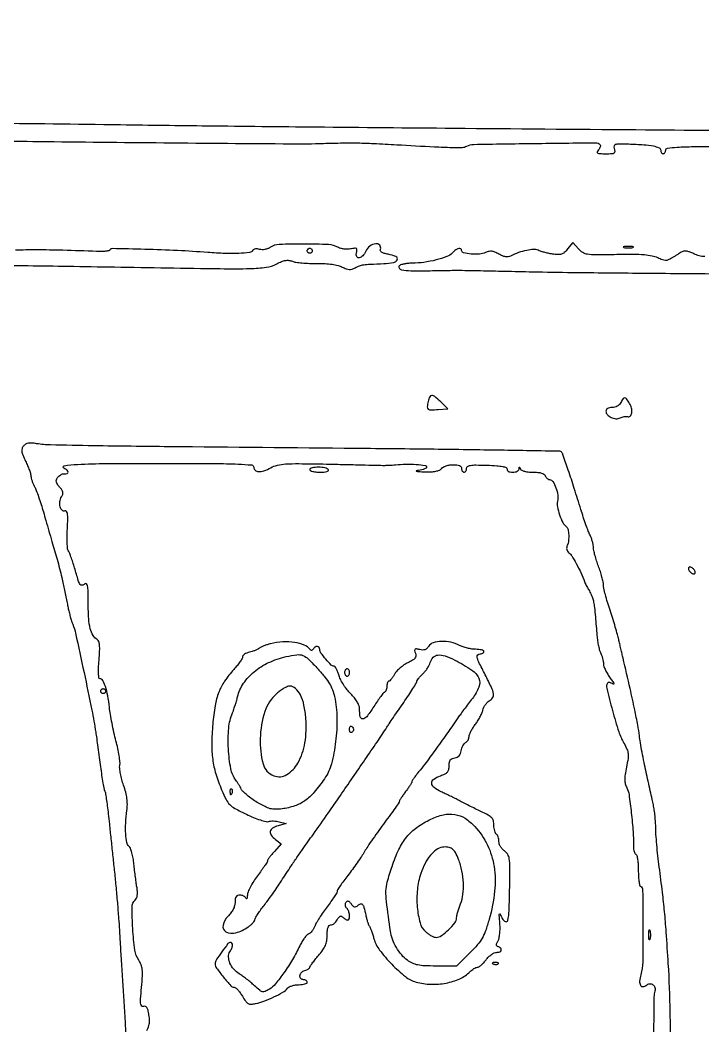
# Model space of a CAD drawing. Extents: x 0 to 5034, y 0 to 2560.
# Drawn here: x 2315.6 to 2589.9, y 1511.4 to 1915.7 of the extents above; entities that cross this region are included whole.
import ezdxf

# ---------------------------------------------------------------- set-up
doc = ezdxf.new("R2010")
doc.units = 0

msp = doc.modelspace()

# ---------------------------------------------------------------- linework, layer by layer
for points in [[(2974.382049, 1867.596221, 0.000287), (2874.5, 1868.507469, -0.00021), (2849.858972, 1868.728487, -0.000161), (2822.934375, 1868.989992, -0.000163), (2797.742289, 1869.251006, -0.000387), (2779, 1869.465809, 0.000452), (2737.839907, 1869.932163, 0.000216), (2684.899272, 1870.461265, 0.0002), (2625.260958, 1871.007723, 0.000176), (2563, 1871.531406, -0.000126), (2489.834156, 1872.139587, -0.000286), (2434.427692, 1872.64582, -0.000372), (2390.969473, 1873.100042, -0.000707), (2356, 1873.540995, 0.000718), (2301.888389, 1874.22211, 0.001577)], [(2590.691752, 1820.619762, -0.049344), (2588.484672, 1820.986231, -0.045487), (2586.327976, 1821.783423, 0.023667), (2584.607816, 1822.505927, 0.059405), (2583.285752, 1822.817784, 0.080946), (2582.192809, 1822.764672, 0.086353), (2581.199759, 1822.365298, 0.000078), (2580.392495, 1821.865003, 0.000037), (2579.353125, 1821.22053, 0.000037), (2578.266559, 1820.54657, 0.000052), (2577.300241, 1819.946957, -0.045539), (2575.992978, 1819.292005, -0.101826), (2574.902774, 1819.104317, -0.080425), (2573.668633, 1819.345469, -0.021028), (2571.800241, 1820.125573, 0.061168), (2569.516484, 1820.870715, 0.02845), (2566.423487, 1821.29498, 0.0187), (2562.035089, 1821.479568, 0.005603), (2555.342616, 1821.43563, -0.002969), (2546.75114, 1821.333953, -0.039282), (2543.590214, 1821.563931, -0.104285), (2541.68865, 1822.277453, -0.072202), (2539.94235, 1823.781314), (2537.699467, 1826.360855), (2535.582218, 1823.705571, -0.035863), (2534.270762, 1822.283149, -0.108252), (2533.145272, 1821.610627, -0.09521), (2531.757479, 1821.424821, -0.024057), (2529.482484, 1821.664249, -0.013782), (2527.827002, 1821.966391, -0.012734), (2526.146115, 1822.366262, -0.012843), (2524.667908, 1822.798864, -0.04082), (2523.717056, 1823.191921, 0.135846), (2521.982964, 1823.549827, 0.03593), (2519.154455, 1823.156036, 0.034099), (2515.908007, 1822.22836, 0.031038), (2512.71045, 1820.844071, -0.086202), (2511.730273, 1820.54233, -0.074349), (2510.651921, 1820.565806, -0.059686), (2509.429733, 1820.929755, -0.031238), (2508.013102, 1821.651332, 0.028745), (2506.416173, 1822.474788, 0.077792), (2505.188746, 1822.805709, 0.088659), (2504.015516, 1822.724884, 0.045503), (2502.619704, 1822.236495, -0.091898), (2500.195479, 1821.632327, -0.038436), (2496.816344, 1821.685957, -0.034355), (2493.749738, 1822.185211, -0.348324), (2493, 1823.130842, 0.252782), (2492.642987, 1823.791886, 0.214938), (2491.850551, 1823.917315, 0.095299), (2490.637947, 1823.321844, 0.041087), (2489.288955, 1822.117936, -0.113686), (2487.069456, 1820.649933, -0.026627), (2482.788835, 1819.303637, -0.027596), (2477.861341, 1818.323772, -0.034259), (2473.200779, 1817.984687, 0.020705), (2471.684455, 1817.915584, 0.021095), (2470.188555, 1817.721339, 0.02143), (2468.907622, 1817.442733, 0.077092), (2468.143237, 1817.109687, 0.38113), (2467.864746, 1816.13292, 0.237082), (2468.875165, 1815.357266, 0.043039), (2472.587157, 1814.973155, 0.008407), (2479.314024, 1814.971317, -0.000004), (2483.324969, 1815.037631, -0.000005), (2486.948494, 1815.097471, -0.000004), (2489.991021, 1815.147661, -0.000061), (2491, 1815.164175, -0.008975), (2492.148209, 1815.162218, -0.000084), (2500.578125, 1814.995083, -0.000284), (2510.276557, 1814.795642, -0.000184), (2521.5, 1814.55432, 0.002613), (2537.54376, 1814.28731, 0.000578), (2565.040625, 1814.005169, 0.0006), (2596.819508, 1813.753976, 0.000578)], [(2287, 1867.502059, 0.001883), (2322.980413, 1866.94036, 0.000707), (2373.388696, 1866.414673, 0.000333), (2424.565398, 1865.987526, 0.009947), (2437.5, 1866.145523, -0.003913), (2445.289374, 1866.334705, -0.008499), (2451.272719, 1866.331468, -0.007576), (2457.659459, 1866.122606, -0.002526), (2467, 1865.628077, 0.001041), (2482.098747, 1864.783693, 0.008133), (2489.134709, 1864.519581, 0.013941), (2493.257731, 1864.546894, 0.114699), (2495.058696, 1865.031596, -0.119248), (2497.875048, 1865.762533, -0.000877), (2522.172912, 1866.122231, -0.00057), (2546.919737, 1866.416973, -0.201713), (2548.60299, 1865.730343, -0.184843), (2548.769942, 1865.356328, -0.07831), (2548.713083, 1864.800949, -0.062491), (2548.453829, 1864.157742, -0.046223), (2548.020056, 1863.524166, 0.077276), (2547.538436, 1862.717925, 0.386324), (2547.705181, 1862.265467, 0.111968), (2548.557856, 1862.041028, 0.008593), (2550.944943, 1862, 0.011255), (2553.400704, 1862.055287, 0.120925), (2554.348612, 1862.333721, 0.275687), (2554.675999, 1862.923979, 0.069042), (2554.48239, 1864.055486, -0.104948), (2554.370633, 1865.189864, -0.293882), (2554.851968, 1865.781936, -0.081443), (2556.218615, 1865.99408, -0.005529), (2560.165002, 1865.916775, -0.008869), (2566.238298, 1865.622701, -0.032467), (2570.056423, 1865.119522, -0.055076), (2572.327016, 1864.40223, -0.29699), (2573, 1863.369158, 0.071364), (2573.075062, 1862.845926, 0.086679), (2573.29375, 1862.40219, 0.100334), (2573.61866, 1862.105534, 0.13582), (2574, 1862, 0.141416), (2574.381339, 1862.110056, 0.099797), (2574.70625, 1862.419407, 0.08476), (2574.925109, 1862.882039, 0.068296), (2575, 1863.427768, -0.375755), (2575.701874, 1864.229854, -0.017815), (2579.555436, 1864.606545, -0.012696), (2586.133505, 1864.846258, -0.001854), (2599.5, 1864.944186, -0.002804)], [(2304.912799, 1817.227893, -0.000081), (2318.865625, 1817.023975, -0.000271), (2334.922067, 1816.778025, -0.000175), (2353.5, 1816.476884, 0.000369), (2396.055037, 1815.803614, 0.008601), (2408.152116, 1815.82927, 0.0317), (2414.439388, 1816.350422, 0.083797), (2418.720464, 1817.73728, -0.022794), (2420.70952, 1818.661342, -0.057361), (2422.245162, 1819.094174, -0.072901), (2423.604877, 1819.114012, -0.059975), (2425.012244, 1818.753509, 0.057834), (2426.42624, 1818.38487, 0.012791), (2428.918138, 1818.099779, 0.013133), (2431.832327, 1817.918669, 0.012312), (2434.815461, 1817.885314, -0.014708), (2438.156175, 1817.831957, -0.023135), (2441.013273, 1817.569381, -0.027223), (2443.351286, 1817.114058, -0.057683), (2445.074492, 1816.461479, 0.027134), (2446.683951, 1815.736947, 0.077555), (2447.880031, 1815.477078, 0.091321), (2448.982822, 1815.613404, 0.047975), (2450.259031, 1816.154493, -0.038521), (2451.995103, 1816.929524, -0.049874), (2453.686838, 1817.349281, -0.024226), (2456.186114, 1817.587689, -0.002878), (2461.75, 1817.8154, 0.035708), (2465.648206, 1818.232265, 0.247538), (2467.11251, 1819.376337, 0.423253), (2466.611449, 1820.636157, 0.051552), (2463.440034, 1821.577227, -0.02479), (2461.874777, 1821.952012, -0.075093), (2460.883742, 1822.411918, -0.140589), (2460.415701, 1822.959704, -0.201179), (2460.39636, 1823.590516, 0.274326), (2460.118771, 1825.216685, 0.256712), (2458.532264, 1825.820514, 0.12778), (2456.113808, 1824.817672, 0.127984), (2454.491055, 1822.764962, -0.083351), (2453.302411, 1820.953398, -0.162803), (2451.804426, 1820.133055, -0.345366), (2450.851819, 1820.637295, -0.170283), (2450.733251, 1822.087953, 0.034383), (2450.968136, 1823.329077, 0.274096), (2450.741553, 1823.840919, 0.187574), (2450.09956, 1824.003586, 0.016552), (2448.415502, 1823.739096, -0.04299), (2447.159913, 1823.609366, -0.032913), (2445.780836, 1823.67668, -0.033755), (2444.489123, 1823.914481, -0.064544), (2443.510643, 1824.303541, 0.114831), (2439.533786, 1825.441504, 0.011706), (2429.665166, 1825.704347, 0.010802), (2419.746549, 1825.52197, 0.135303), (2416.204417, 1824.391385, -0.050349), (2415.14376, 1823.842801, -0.046936), (2413.969739, 1823.50151, -0.049267), (2412.818898, 1823.396902, -0.075022), (2411.829571, 1823.554092, 0.049278), (2410.987838, 1823.732494, 0.058863), (2410.177453, 1823.72665, 0.069084), (2409.516938, 1823.548991, 0.153957), (2409.125154, 1823.214809, -0.223393), (2407.741856, 1822.32393, -0.020439), (2403.558466, 1821.939136, -0.021438), (2397.979851, 1821.894609, -0.011015), (2391, 1822.292317, 0.007505), (2378.912734, 1823.066206, 0.005841), (2365.752165, 1823.55661, 0.001169), (2352.71683, 1823.859399, 0.26547), (2351.683728, 1823.297581, -0.21014), (2351.24462, 1822.995362, -0.019526), (2349.912155, 1822.794658, -0.022488), (2348.237343, 1822.68482, -0.015729), (2346.345305, 1822.705508, 0.003626), (2332.830302, 1823.180573, 0.007206), (2322.116448, 1823.324928, 0.005106), (2313.758454, 1823.231725, 0.099127)], [(2577.035928, 1488.573627, 0.004063), (2576.827669, 1516.944251, 0.01187), (2576.060583, 1536.5, 0.001726), (2575.217799, 1549.174424, 0.00588), (2574.543393, 1557.419845, 0.006735), (2573.724192, 1565.058177, 0.002851), (2572.428709, 1575.284382, -0.005276), (2571.881777, 1579.776383, -0.005016), (2571.419683, 1584.355287, -0.004983), (2571.092151, 1588.411146, -0.017656), (2571, 1591.020031, 0.015435), (2570.931881, 1593.226148, 0.010019), (2570.72344, 1595.769516, 0.010075), (2570.419794, 1598.246917, 0.018798), (2570.05852, 1600.235649, 0.000224), (2569.564697, 1602.467624, 0.000066), (2568.805171, 1605.891097, 0.000066), (2567.949849, 1609.741544, 0.000071), (2567.113878, 1613.5, -0.005095), (2566.298307, 1617.348798, -0.004193), (2565.504337, 1621.471875, -0.004235), (2564.838968, 1625.2709, -0.011229), (2564.447541, 1628, 0.016227), (2563.785967, 1632.305963, 0.005603), (2562.559295, 1638.480704, 0.004047), (2560.694764, 1647.002316, 0.001408), (2557.874605, 1659.25, -0.000355), (2557.477734, 1660.957123, -0.000208), (2557.005233, 1663, -0.000208), (2556.53452, 1665.0429, -0.000356), (2556.143208, 1666.75, 0.01276), (2555.641501, 1668.713682, 0.003622), (2554.761656, 1671.740288, 0.003646), (2553.717984, 1675.144995, 0.003852), (2552.643208, 1678.472258, -0.00775), (2551.631202, 1681.690758, -0.00913), (2550.776442, 1684.768601, -0.008185), (2550.146361, 1687.38569, -0.055028), (2550, 1688.711531, 0.052009), (2549.873886, 1689.920681, 0.012944), (2549.412648, 1691.857949, 0.013092), (2548.765899, 1694.058911, 0.012809), (2548.000504, 1696.239273, -0.012281), (2547.235065, 1698.41243, -0.012785), (2546.588212, 1700.591794, -0.012554), (2546.125356, 1702.500955, -0.053178), (2546.000504, 1703.66896, 0.047097), (2545.90291, 1704.700195, 0.020883), (2545.590642, 1706.032407, 0.020451), (2545.139744, 1707.426113, 0.025949), (2544.605936, 1708.66896, -0.023188), (2543.923071, 1710.234957, -0.005693), (2542.950345, 1712.871507, -0.005818), (2541.90437, 1715.921004, -0.005784), (2540.927504, 1719, 0.0031), (2538.296714, 1727.449093, 0.004624), (2535.88226, 1734.801332, 0.00189), (2533.731133, 1741.074817, 0.10447), (2533.092245, 1742.135124, 0.203559), (2532.498794, 1742.39921, 0.000078), (2508.586472, 1742.803384, 0.001187), (2481.983349, 1743.185721, 0.000719), (2450.5, 1743.518175, -0.000126), (2375.456762, 1744.221573, -0.001368), (2345.181384, 1744.595847, -0.001982), (2327.788322, 1744.927451, -0.036101), (2322.270083, 1745.45437, 0.0225), (2320.285224, 1745.69849, 0.0642), (2318.898071, 1745.627908, 0.090402), (2317.860472, 1745.238091, 0.084798), (2317.000465, 1744.500561, 0.089153), (2316.406793, 1743.451286, 0.118647), (2316.29685, 1742.364947, 0.066413), (2316.697482, 1740.905783, 0.012917), (2317.8291, 1738.414864, -0.012544), (2318.660186, 1736.589086, -0.014225), (2319.362298, 1734.798199, -0.0135), (2319.871937, 1733.250912, -0.072925), (2320, 1732.377541, 0.061586), (2320.096785, 1731.594748, 0.020743), (2320.423537, 1730.489767, 0.020276), (2320.889933, 1729.285656, 0.021884), (2321.441828, 1728.154292, -0.032462), (2322.131982, 1726.660147, -0.007643), (2323.082453, 1724.076573, -0.00784), (2324.085328, 1721.066013, -0.007643), (2325.002241, 1718, 0.001062), (2325.984239, 1714.551653, 0.000591), (2327.194892, 1710.353125, 0.00059), (2328.430052, 1706.10729, 0.000955), (2329.491548, 1702.5, -0.004931), (2330.481439, 1699.034525, -0.003796), (2331.495535, 1695.234375, -0.003839), (2332.389258, 1691.667534, -0.009137), (2332.984534, 1689, -0.000095), (2333.473402, 1686.601827, -0.00007), (2334.014976, 1683.940625, -0.00007), (2334.527092, 1681.420567, -0.000156), (2334.916475, 1679.5, 0.010811), (2335.304387, 1677.776165, 0.008199), (2335.801439, 1675.902883, 0.0083), (2336.326122, 1674.159648, 0.019083), (2336.792125, 1672.871515, -0.042671), (2337.91823, 1669.230975, -0.001248), (2341.310453, 1653.485798, -0.002585), (2344.447126, 1638.364676, -0.011714), (2346.023066, 1629.5, -0.003066), (2346.395204, 1626.975913, -0.001085), (2346.897978, 1623.357802, -0.001077), (2347.433049, 1619.381194, -0.001267), (2347.922276, 1615.611667, 0.004604), (2348.396411, 1612.14014, 0.006558), (2348.886326, 1609.066485, 0.003868), (2349.351461, 1606.494494, 0.09199), (2349.616386, 1605.811684, -0.09512), (2349.873177, 1605.137457, -0.004603), (2350.269281, 1602.759076, -0.007362), (2350.674301, 1599.907716, -0.005229), (2351.047806, 1596.700016, 0.000069), (2351.486034, 1592.565499, 0.000025), (2352.114224, 1586.64938, 0.000024), (2352.804715, 1580.15259, 0.000029), (2353.459286, 1574, -0.002927), (2354.087309, 1567.752875, -0.002294), (2354.69783, 1560.96875, -0.002319), (2355.207636, 1554.651424, -0.005685), (2355.508151, 1550, 0.001969), (2355.790977, 1545.050933, 0.000593), (2356.259655, 1537.526731, 0.000594), (2356.805454, 1529.087281, 0.000645), (2357.356787, 1520.878232, -0.004747), (2357.860817, 1512.324543, -0.007364), (2358.116854, 1504.935092, -0.007936)], [(2366.601923, 1509.658897, 0.055479), (2367.375175, 1511.639921, 0.068384), (2367.609508, 1513.50872, 0.036704), (2367.411382, 1515.828819, 0.01795), (2367.024034, 1517.795561, 0.083529), (2366.578416, 1518.858344, 0.183406), (2365.997997, 1519.2944, 0.163418), (2365.241056, 1519.26226, -0.286023), (2364.506866, 1519.40404, -0.181245), (2364.103981, 1520.208562, -0.043565), (2364.066519, 1522.222786, -0.004633), (2364.430908, 1526.900382, 0.008084), (2364.758268, 1531.513541, 0.038959), (2364.69727, 1534.142096, 0.065467), (2364.252251, 1536.027198, 0.058498), (2363.324162, 1537.812342, -0.11557), (2361.740758, 1541.941419, -0.018893), (2360.894404, 1550.52525, -0.015108), (2360.631654, 1559.198077, -0.208206), (2361.858063, 1562.016148, 0.100745), (2362.41733, 1562.79919, 0.067274), (2362.728143, 1563.859878, 0.052446), (2362.790405, 1565.215176, 0.027668), (2362.598241, 1566.890373, -0.007684), (2362.318855, 1568.688234, -0.002926), (2361.982651, 1571.202172, -0.002897), (2361.649111, 1573.938334, -0.003545), (2361.370282, 1576.5, 0.018962), (2361.037062, 1578.87748, 0.023403), (2360.5401, 1581.059182, 0.022726), (2359.965134, 1582.816489, 0.133538), (2359.400831, 1583.595087, -0.178515), (2358.470246, 1585.149816, -0.031723), (2358.048443, 1588.572443, -0.029608), (2358.048452, 1592.975797, -0.019295), (2358.544925, 1598.036747, 0.032529), (2358.717469, 1600.451396, 0.03457), (2358.568579, 1602.818718, 0.03149), (2358.073656, 1605.326077, 0.020038), (2357.200216, 1608.170673, -0.018415), (2356.480557, 1610.487614, -0.019166), (2355.944093, 1612.820721, -0.019253), (2355.636702, 1614.865966, -0.075031), (2355.686575, 1616.140754, 0.072677), (2355.746265, 1617.503199, 0.013216), (2355.423282, 1620.017735, 0.013979), (2354.880643, 1622.964053, 0.012277), (2354.153276, 1626.006828, -0.009679), (2353.34457, 1629.313765, -0.006813), (2352.55809, 1633.061381, -0.006877), (2351.903576, 1636.668859, -0.014315), (2351.512983, 1639.5, 0.01793), (2350.836308, 1644.15593, 0.034381), (2349.906869, 1647.812424, 0.041342), (2348.842225, 1650.328512, 0.278877), (2347.731944, 1651, -0.36479), (2347.30721, 1651.357443, -0.029697), (2347.13163, 1652.914891, -0.024945), (2347.124681, 1655.226417, -0.009364), (2347.337076, 1658.459369, 0.008603), (2347.587936, 1662.190918, 0.033874), (2347.546944, 1664.493504, 0.05888), (2347.248442, 1665.942626, 0.181004), (2346.629796, 1666.709369, -0.125626), (2344.925247, 1668.40815, -0.072466), (2343.810684, 1671.100666, -0.046482), (2343.184359, 1675.111725, -0.015502), (2343, 1681.056703, 0.004327), (2342.955923, 1686.149656, 0.039245), (2342.743471, 1688.361482, 0.197028), (2342.277411, 1689.099466, 0.340059), (2341.589028, 1689.073886, -0.130711), (2340.506357, 1688.573709, -0.303875), (2339.726645, 1688.91928, -0.067235), (2339.003215, 1690.4995, -0.004085), (2337.527945, 1695.5, 0.007365), (2336.811561, 1697.870809, 0.009418), (2336.078767, 1700.03125, 0.007623), (2335.40651, 1701.811369, 0.07555), (2335.005662, 1702.5, -0.148571), (2334.706689, 1703.242111, -0.010732), (2334.557918, 1705.474955, -0.014293), (2334.513132, 1708.191961, -0.010295), (2334.612267, 1711.223252, 0.006076), (2334.780351, 1715.307529, 0.040734), (2334.673968, 1717.334169, 0.132932), (2334.294691, 1718.23581, 0.329922), (2333.643505, 1718.416694, -0.300336), (2332.49427, 1718.670215, -0.133592), (2331.70957, 1720.091244, -0.092673), (2331.596235, 1722.183896, -0.107292), (2332.269099, 1724.059288, 0.060065), (2332.748197, 1725.081564, 0.128569), (2332.80227, 1725.945045, 0.104348), (2332.422191, 1726.841173, 0.031631), (2331.49765, 1728.002596, -0.032186), (2330.597821, 1729.13555, -0.099162), (2330.210336, 1730.029058, -0.127043), (2330.245037, 1730.870399, -0.070399), (2330.680429, 1731.808536, -0.063892), (2331.219541, 1732.445102, -0.055032), (2331.928138, 1732.962334, -0.057666), (2332.690825, 1733.289639, -0.094313), (2333.38839, 1733.361111, 0.09109), (2334.556624, 1733.473267, 0.352765), (2334.94768, 1734.026709, 0.220222), (2334.522581, 1734.811061, 0.057298), (2333.25, 1735.550105, -0.741244), (2333.365496, 1736.535965, -0.032358), (2338.685779, 1737.143688, -0.01077), (2350.3612, 1737.46486, -0.001668), (2373.499965, 1737.525603, -0.001139), (2393.843837, 1737.464793, -0.009177), (2403.190344, 1737.243988, -0.011131), (2408.696498, 1736.889824, -0.389095), (2409.499965, 1736.013695, 0.219308), (2410.06005, 1734.798249, 0.169609), (2411.435373, 1734.262923, 0.092403), (2413.613296, 1734.5901, 0.039674), (2416.316816, 1735.773822, -0.065028), (2419.001145, 1736.79075, -0.041525), (2422.305709, 1737.287669, -0.019267), (2427.585775, 1737.434084, -0.002606), (2438.664794, 1737.256593, -0.000191), (2446.097789, 1737.095909, -0.000255), (2452.848408, 1736.943946, -0.000178), (2458.510553, 1736.811579, -0.002624), (2460.5, 1736.753913, 0.011234), (2461.865726, 1736.737853, 0.006589), (2463.5, 1736.776896, 0.006587), (2465.134184, 1736.859065, 0.011142), (2466.5, 1736.976397, -0.023683), (2470.553477, 1737.222431, -0.021548), (2474.742711, 1737.097455, -0.013475), (2478.413236, 1736.729682, -0.37754), (2479, 1736.063358, -0.253382), (2478.789908, 1735.675399, -0.046809), (2478.045312, 1735.28338, -0.040169), (2476.995025, 1734.946056, -0.026757), (2475.75, 1734.723396, 0.034857), (2474.837152, 1734.544851, 0.77855), (2474.839577, 1734.384189, 0.046382), (2475.806901, 1734.24791, 0.004709), (2478.127555, 1734.160037, 0.01625), (2480.769948, 1734.170782, 0.039019), (2482.713736, 1734.394445, 0.054706), (2484.106063, 1734.827985, 0.11726), (2485, 1735.5, -0.100341), (2485.715336, 1736.076173, -0.041089), (2486.87136, 1736.559375, -0.038522), (2488.238106, 1736.889176, -0.039964), (2489.622445, 1737, -0.027162), (2491.157194, 1736.916566, -0.077485), (2492.187074, 1736.638973, -0.129016), (2492.779766, 1736.164996, -0.161283), (2493, 1735.5, 0.064853), (2493.074694, 1734.926543, 0.082425), (2493.29375, 1734.440625, 0.098894), (2493.618646, 1734.115568, 0.148195), (2494, 1734, 0.151932), (2494.38137, 1734.118623, 0.098288), (2494.70625, 1734.452505, 0.081138), (2494.925409, 1734.95146, 0.06307), (2495, 1735.540442, -0.253018), (2495.415128, 1736.308279, -0.107703), (2496.541765, 1736.738728, -0.040366), (2498.766706, 1736.894019, -0.006046), (2503.25, 1736.790442, -0.008012), (2507.14339, 1736.590872, -0.030757), (2509.547836, 1736.279622, -0.054447), (2510.934328, 1735.852226, -0.353847), (2511.25, 1735.25, 0.192646), (2511.341814, 1734.754544, 0.125613), (2511.77, 1734.35, 0.083466), (2512.515332, 1734.085886, 0.043529), (2513.5, 1734, 0.047809), (2514.462496, 1734.092244, 0.065151), (2515.288816, 1734.367188, 0.082297), (2515.861533, 1734.772221, 0.184023), (2516.078947, 1735.25, -0.011437), (2516.135242, 1735.903389, -0.382689), (2516.242982, 1736, -0.295955), (2516.382013, 1735.909806, -0.009076), (2516.662281, 1735.25, 0.191616), (2517.146085, 1734.743182, 0.045718), (2518.266489, 1734.348604, 0.038319), (2519.791807, 1734.085773, 0.023513), (2521.614718, 1734, -0.021332), (2523.641534, 1733.91349, -0.051256), (2525.116194, 1733.633342, -0.075448), (2526.107971, 1733.165497, -0.154463), (2526.638374, 1732.5, 0.061744), (2526.944106, 1731.926451, 0.060534), (2527.382383, 1731.440625, 0.065883), (2527.880727, 1731.111047, 0.11367), (2528.362877, 1731, -0.259444), (2529.68178, 1730.266247, -0.051552), (2530.905623, 1727.748113, -0.051158), (2531.661015, 1724.754259, -0.098021), (2531.536456, 1722.289228, 0.111773), (2531.484703, 1720.066863, 0.034563), (2532.377844, 1716.819968, 0.034624), (2533.711844, 1713.723239, 0.109775), (2535.147612, 1712, -0.18316), (2535.776927, 1710.975902, -0.035754), (2536.034697, 1708.787246, -0.038237), (2535.96221, 1706.425295, -0.074491), (2535.486206, 1704.605392, 0.059713), (2535.221614, 1703.703095, 0.0967), (2535.243003, 1702.906349, 0.102896), (2535.557678, 1702.210525, 0.07509), (2536.155929, 1701.605392, -0.09584), (2537.297995, 1700.3508, -0.013229), (2539.062137, 1697.276286, -0.015544), (2540.874084, 1693.650025, -0.016659), (2542.412931, 1690, 0.016191), (2542.699911, 1689.317522, 0.008874), (2543.092984, 1688.5, 0.008837), (2543.521917, 1687.683286, 0.013938), (2543.921484, 1687, -0.019321), (2544.330715, 1686.282579, -0.009864), (2544.791235, 1685.353125, -0.009786), (2545.228808, 1684.375167, -0.014479), (2545.570463, 1683.5, -0.038239), (2546.0331, 1681.807286, -0.017709), (2546.385226, 1679.552843, -0.00852), (2546.760619, 1675.902808, -0.001202), (2547.387689, 1668.368917, 0.016061), (2547.627187, 1666.253896, 0.01569), (2548.003322, 1664.14197, 0.01579), (2548.449828, 1662.311111, 0.055209), (2548.901174, 1661.184659, -0.035462), (2549.322188, 1660.24316, -0.023224), (2549.67722, 1659.108192, -0.023372), (2549.921033, 1657.96426, -0.040837), (2550, 1656.99902, 0.084777), (2550.182162, 1655.932385, 0.025796), (2550.80732, 1654.411004, 0.025014), (2551.696435, 1652.750004, 0.024891), (2552.748324, 1651.183278, -0.010533), (2553.707843, 1649.839173, -0.042657), (2554.20191, 1648.963414, -0.428746), (2554.119493, 1648.758077, -0.266842), (2553.837352, 1648.798558, 0.047568), (2553.152505, 1649.236533, 0.075915), (2552.494819, 1649.456215, 0.104943), (2551.958454, 1649.435668, 0.194865), (2551.612692, 1649.182339, 0.202262), (2551.295771, 1647.146559, 0.005451), (2553.632684, 1638.203889, 0.010895), (2556.158224, 1629.687763, 0.053086), (2558.189385, 1625.092096, -0.02424), (2559.442437, 1622.648089, -0.078916), (2559.922454, 1620.898583, -0.065868), (2559.8804, 1618.921502, -0.013486), (2559.254166, 1615.475842, 0.013177), (2558.698556, 1612.429474, 0.042883), (2558.558565, 1610.38408, 0.06043), (2558.785124, 1608.753867, 0.052594), (2559.399, 1607.142034, -0.082463), (2560.266703, 1604.380409, -0.007203), (2561.189463, 1597.064839, -0.010363), (2561.883774, 1589.400445, -0.020529), (2562.058088, 1583.299559, 0.041335), (2562.120392, 1582.412655, 0.043945), (2562.327934, 1581.566729, 0.048275), (2562.639059, 1580.879101, 0.124601), (2563.015303, 1580.490542, -0.200134), (2563.401216, 1579.952454, -0.019142), (2563.710745, 1578.332908, -0.022046), (2563.9283, 1576.297485, -0.0156), (2564, 1574, 0.013852), (2564.06353, 1571.707319, 0.019957), (2564.256658, 1569.687238, 0.01621), (2564.530168, 1568.071025, 0.207181), (2564.873728, 1567.57804, -0.256941), (2565.734464, 1566.054382, -0.0019), (2565.845567, 1551.081229, -0.004936), (2565.758076, 1537.086727, -0.065889), (2565.002483, 1532.008658, 0.048401), (2564.534639, 1529.474677, 0.144301), (2564.882913, 1527.763422, 0.300815), (2565.872541, 1527.224087, 0.153003), (2567.241157, 1527.785179, -0.147246), (2568.586546, 1528.354528, -0.183387), (2569.890983, 1528.01477, -0.177264), (2570.671177, 1526.880139, -0.138636), (2570.634996, 1525.374846, 0.071915), (2570.282433, 1523.132669, 0.000544), (2570.072219, 1504.520321, 0.002306)]]:
    msp.add_lwpolyline(points, format="xyb")
for points in [[(2433, 1823, -0.099038), (2432.923658, 1822.618362, -0.097945), (2432.70625, 1822.29375, -0.097945), (2432.381638, 1822.076342, -0.099038), (2432, 1822, -0.099038), (2431.618362, 1822.076342, -0.097945), (2431.29375, 1822.29375, -0.097945), (2431.076342, 1822.618362, -0.099038), (2431, 1823, -0.099038), (2431.076342, 1823.381638, -0.097945), (2431.29375, 1823.70625, -0.097945), (2431.618362, 1823.923658, -0.099038), (2432, 1824, -0.099038), (2432.381638, 1823.923658, -0.097945), (2432.70625, 1823.70625, -0.097945), (2432.923658, 1823.381638, -0.099038)], [(2558.25, 1824.310674, 0.039571), (2559.047266, 1824.168469, 0.024357), (2560, 1824.122029, 0.024357), (2560.952734, 1824.168469, 0.039571), (2561.75, 1824.310674, 0.161593), (2562.00914, 1824.478988, 0.542911), (2561.957813, 1824.633659, 0.052887), (2561.251983, 1824.740287, 0.011065), (2560, 1824.767997, 0.011065), (2558.748017, 1824.740287, 0.052887), (2558.042187, 1824.633659, 0.542911), (2557.99086, 1824.478988, 0.161593)], [(2479.55974, 1762.382001, 0.033329), (2479.177164, 1760.270848, 0.260612), (2479.54959, 1759.383163, 0.173694), (2480.636088, 1759.023454, 0.014435), (2483.649679, 1759.183654), (2487.5, 1759.5), (2484.603977, 1762.25, 0.015074), (2482.21616, 1764.384297, 0.169878), (2481.046008, 1764.828364, 0.302208), (2480.232314, 1764.317313, 0.044312)], [(2557, 1762, -0.078068), (2556.397669, 1761.203078, -0.063312), (2555.538197, 1760.56142, -0.061821), (2554.523313, 1760.142628, -0.06707), (2553.464816, 1760, 0.048771), (2552.453657, 1759.901135, 0.085528), (2551.67067, 1759.601427, 0.113656), (2551.178489, 1759.131238, 0.146511), (2551, 1758.535184, 0.185781), (2551.545647, 1757.117346, 0.099391), (2553.075225, 1755.983449, 0.092818), (2555.026601, 1755.475437, 0.137001), (2556.75, 1755.829689, -0.039762), (2557.502833, 1756.144043, -0.03661), (2558.316933, 1756.345757, -0.038662), (2559.070894, 1756.41563, -0.090711), (2559.626793, 1756.322608, 0.282646), (2560.734222, 1756.551936, 0.164718), (2561.3935, 1757.790417, 0.100365), (2561.32034, 1759.746121, 0.085857), (2560.499633, 1761.640905, 0.014683), (2559.226425, 1763.464901, 0.210472), (2558.554024, 1763.847342, 0.277841), (2557.932518, 1763.554931, 0.024412)], [(2432, 1735, 0.297764), (2432.253084, 1734.612706, 0.042932), (2433.192336, 1734.29375, 0.03716), (2434.503431, 1734.072375, 0.02325), (2436.059017, 1734, 0.019531), (2437.688628, 1734.063682, 0.051222), (2438.83874, 1734.273526, 0.106919), (2439.437431, 1734.597376, 0.369423), (2439.5, 1735, 0.159713), (2439.04134, 1735.386693, 0.035556), (2438.052725, 1735.70625, 0.033489), (2436.803639, 1735.926586, 0.026918), (2435.440983, 1736, 0.027497), (2434.122516, 1735.927436, 0.043243), (2433.010789, 1735.70625, 0.053437), (2432.229636, 1735.385522, 0.275259)], [(2584.1875, 1694.9375, 0.068635), (2584.45155, 1694.402945, 0.04742), (2584.882031, 1693.882031, 0.04742), (2585.402945, 1693.45155, 0.068635), (2585.9375, 1693.1875, 0.08306), (2586.420316, 1693.111558, 0.196386), (2586.75, 1693.25, 0.196386), (2586.888442, 1693.579684, 0.08306), (2586.8125, 1694.0625, 0.068635), (2586.54845, 1694.597055, 0.04742), (2586.117969, 1695.117969, 0.04742), (2585.597055, 1695.54845, 0.068635), (2585.0625, 1695.8125, 0.08306), (2584.579684, 1695.888442, 0.196386), (2584.25, 1695.75, 0.196386), (2584.111558, 1695.420316, 0.08306)], [(2416.256163, 1665.025198, 0.017877), (2414.922137, 1664.657672, 0.017049), (2413.596206, 1664.190614, 0.017275), (2412.454581, 1663.698063, 0.056416), (2411.756163, 1663.265447, -0.050827), (2411.08575, 1662.839767, -0.018549), (2410.061186, 1662.373515, -0.018168), (2408.894985, 1661.943004, -0.020707), (2407.75, 1661.618835, 0.039845), (2406.697134, 1661.276762, 0.0518), (2405.806409, 1660.793281, 0.061904), (2405.192561, 1660.250041, 0.181663), (2404.995222, 1659.730948, -0.134756), (2404.803644, 1659.043487, -0.017054), (2403.959779, 1657.737844, -0.01901), (2402.822791, 1656.229431, -0.014745), (2401.477018, 1654.674478, 0.036254), (2397.799514, 1650.036672, 0.057659), (2395.451058, 1645.555882, 0.04987), (2393.981991, 1640.204178, 0.020404), (2393.022866, 1632.719223, 0.01824), (2392.624077, 1624.776721, 0.037002), (2393.000729, 1618.535795, 0.040094), (2394.261065, 1612.74754, 0.025655), (2396.595165, 1606.269679, 0.017964), (2398.383152, 1602.402368, 0.08157), (2399.844174, 1600.405956, 0.070638), (2401.960761, 1598.845769, 0.011463), (2406.524401, 1596.520459, 0.014081), (2409.441895, 1595.217039, 0.018936), (2412.1561, 1594.213563, 0.016271), (2414.427544, 1593.551242, 0.155636), (2415.422482, 1593.608627, -0.071197), (2416.220907, 1593.79074, -0.028313), (2417.346918, 1593.819446, -0.027319), (2418.584105, 1593.713101, -0.030842), (2419.752236, 1593.473834), (2422.5, 1592.731974), (2419.25, 1591.837395, 0.066377), (2417.024523, 1590.893427, 0.218907), (2416.138842, 1589.615517, 0.214326), (2416.523824, 1588.090126, 0.063853), (2418.28326, 1586.371104), (2420.566521, 1584.648837), (2417.78326, 1581.601557, 0.011473), (2416.717193, 1580.379186, 0.015654), (2415.817583, 1579.227091, 0.012445), (2415.132585, 1578.240214, 0.146503), (2415, 1577.797425, -0.141837), (2414.858849, 1577.309855, -0.005459), (2413.826264, 1575.714751, -0.009381), (2412.535266, 1573.844556, -0.006438), (2411.004303, 1571.770286, 0.019786), (2409.46871, 1569.569131, 0.021545), (2408.157887, 1567.313772, 0.021629), (2407.209276, 1565.299578, 0.091154), (2406.925355, 1564, -0.019108), (2406.86161, 1563.109962, -0.082622), (2406.718397, 1562.601562, -0.421581), (2406.533607, 1562.537564, -0.182674), (2406.337719, 1562.75, 0.113869), (2406.003208, 1563.228318, 0.064373), (2405.418476, 1563.632812, 0.059088), (2404.687147, 1563.90689, 0.060204), (2403.916667, 1564, 0.087388), (2403.008452, 1563.840045, 0.158142), (2402.419118, 1563.380435, 0.114409), (2402.095575, 1562.538614, 0.03479), (2402, 1561.166667, -0.06805), (2401.812059, 1559.792165, -0.04793), (2401.250728, 1558.334426, -0.043789), (2400.355532, 1556.8772, -0.036766), (2399.170792, 1555.504125, 0.139266), (2397.154009, 1551.887109, 0.340679), (2398.334319, 1549.277784, 0.194212), (2402.332182, 1548.853814, 0.083938), (2407.25, 1551.202017, 0.024275), (2408.30282, 1552.021652, 0.030253), (2409.192187, 1552.884956, 0.031245), (2409.829156, 1553.676986, 0.154932), (2410, 1554.215102, -0.128696), (2410.164679, 1554.844301, -0.013057), (2410.963259, 1556.182339, -0.015656), (2412.023319, 1557.746859, -0.011862), (2413.279178, 1559.397008, 0.0091), (2414.790378, 1561.360077, 0.004468), (2416.645641, 1563.910371, 0.004432), (2418.526326, 1566.594782, 0.00643), (2420.134673, 1569, -0.001203), (2424.020119, 1574.944066, -0.004532), (2426.497888, 1578.641328, -0.004348), (2429.091065, 1582.366022, -0.001043), (2433.460555, 1588.5, 0.003901), (2439.391142, 1596.926977, 0.000904), (2449.230173, 1611.197009, 0.000703), (2459.053213, 1625.542301, 0.007299), (2463, 1631.508717, -0.005647), (2463.884666, 1632.855732, -0.000964), (2465.601562, 1635.396076, -0.001052), (2467.630028, 1638.371497, -0.000937), (2469.75, 1641.454719, 0.004564), (2471.76187, 1644.426662, 0.006851), (2473.457812, 1647.059447, 0.003193), (2474.849797, 1649.318798, 0.1373), (2475, 1649.855476, -0.148639), (2475.132207, 1650.290374, -0.019296), (2475.709522, 1651.084138, -0.021108), (2476.490432, 1651.993371, -0.016196), (2477.415393, 1652.920516, 0.033643), (2478.383186, 1653.960731, 0.026154), (2479.293675, 1655.210039, 0.026788), (2480.021656, 1656.469974, 0.056174), (2480.417717, 1657.528179, -0.133508), (2481.57583, 1659.592063, -0.176446), (2483.506792, 1660.512243, -0.108372), (2486.363415, 1660.166359, -0.035145), (2490.294529, 1658.473372, -0.026836), (2497.126346, 1654.465184, -0.140801), (2499.925395, 1651.187502, -0.206931), (2499.992373, 1647.650188, -0.067455), (2497.322426, 1643.028656, 0.003148), (2495.693623, 1640.896198, 0.002497), (2493.959786, 1638.5723, 0.002524), (2492.37335, 1636.400809, 0.006307), (2491.242803, 1634.794531, -0.003784), (2486.951677, 1628.6319, -0.003301), (2482.369339, 1622.245949, -0.003051), (2478.223597, 1616.620705, -0.014656), (2475.75, 1613.501907, 0.009593), (2474.696571, 1612.200986, 0.013346), (2473.807813, 1610.994206, 0.009777), (2473.12108, 1609.965314, 0.143215), (2473, 1609.551263, -0.131926), (2472.888084, 1609.134483, -0.009546), (2472.265625, 1608.104874, -0.012843), (2471.457617, 1606.894274, -0.009344), (2470.5, 1605.588887, 0.008121), (2469.542275, 1604.290026, 0.011442), (2468.734375, 1603.099527, 0.0078), (2468.102825, 1602.087139, 0.136374), (2468, 1601.717154, -0.15071), (2467.87379, 1601.307948, -0.001841), (2466.290021, 1599.002955, -0.005277), (2464.409951, 1596.348497, -0.003404), (2462.178797, 1593.311545, 0.004447), (2459.776613, 1590.027462, 0.00413), (2457.372554, 1586.619641, 0.00412), (2455.28444, 1583.553504, 0.013873), (2453.991575, 1581.5, -0.013362), (2452.78438, 1579.578218, -0.005524), (2451.053695, 1577.041093, -0.00546), (2449.13729, 1574.360167, -0.007002), (2447.312778, 1571.937765, 0.006864), (2445.660374, 1569.745137, 0.009943), (2444.266879, 1567.760661, 0.006005), (2443.157806, 1566.068976, 0.143037), (2443, 1565.528634, -0.138803), (2442.847686, 1564.990531, -0.006406), (2441.820007, 1563.367624, -0.010226), (2440.522015, 1561.461209, -0.007122), (2438.983003, 1559.361263, 0.010194), (2437.374179, 1557.137534, 0.010274), (2435.861651, 1554.855785, 0.010129), (2434.626095, 1552.815786, 0.040271), (2433.998011, 1551.494769, -0.039751), (2433.515684, 1550.477592, -0.03724), (2432.869143, 1549.525794, -0.039464), (2432.164546, 1548.769489, -0.094148), (2431.514367, 1548.36714, 0.116264), (2430.803118, 1547.882741, 0.025832), (2429.859975, 1546.739441, 0.0255), (2428.88311, 1545.271327, 0.022183), (2428.010752, 1543.642765, -0.021674), (2425.100081, 1538.195664, -0.019468), (2421.629433, 1532.816814, -0.018479), (2418.222471, 1528.324981, -0.086035), (2415.772494, 1526.205103, -0.030923), (2414.029499, 1525.298092, -0.163103), (2412.971189, 1525.197646, -0.117592), (2411.884392, 1525.739949, -0.012822), (2409.772494, 1527.601936, 0.011829), (2408.31534, 1528.891811, 0.008656), (2406.640371, 1530.256325, 0.008755), (2405.007923, 1531.494205, 0.019092), (2403.705365, 1532.372203, -0.074226), (2401.468337, 1534.268323, -0.079224), (2399.94138, 1536.696317, -0.090882), (2399.381573, 1539.176268, -0.150056), (2399.923325, 1541.236431, 0.038647), (2400.677237, 1542.692452, 0.086231), (2400.9588, 1543.90323, 0.165096), (2400.743498, 1544.678785, 0.248102), (2400.136001, 1545, 0.23171), (2399.10674, 1544.495958, 0.010379), (2396.680936, 1541.232898, 0.013108), (2394.446029, 1537.91156, 0.142474), (2394, 1536.378034, 0.158017), (2394.545485, 1534.695099, 0.013788), (2397.316233, 1531.083891, 0.012004), (2400.295338, 1527.590018, 0.213338), (2401.615224, 1527, -0.178562), (2402.204346, 1526.782681, -0.030317), (2403.080733, 1525.93726, -0.029817), (2404.032781, 1524.767498, -0.022626), (2404.937026, 1523.38216, 0.020466), (2406.265062, 1521.328235, 0.111891), (2407.24145, 1520.449078, 0.139464), (2408.393358, 1520.175657, 0.038345), (2410.261807, 1520.402361, 0.041248), (2413.599896, 1521.361685, 0.021522), (2417.580287, 1523.069651, 0.019852), (2421.205295, 1524.99421, 0.087801), (2423.041524, 1526.550033, -0.102713), (2423.739934, 1527.107185, -0.040549), (2424.883558, 1527.574072, -0.037961), (2426.241172, 1527.892894, -0.038713), (2427.622445, 1528, 0.028023), (2428.916574, 1528.072588, 0.043975), (2430.007843, 1528.29375, 0.054676), (2430.773067, 1528.614661, 0.272581), (2431, 1529, 0.148195), (2430.884432, 1529.381354, 0.098894), (2430.559375, 1529.70625, 0.082425), (2430.073457, 1529.925306, 0.064853), (2429.5, 1530, -0.212344), (2428.396247, 1530.490885, -0.220421), (2428.044521, 1531.628129, -0.159706), (2428.677467, 1532.936115, -0.137759), (2430, 1533.710251, 0.030927), (2430.765814, 1533.962005, 0.04268), (2431.4125, 1534.286243, 0.049475), (2431.866422, 1534.630552, 0.208702), (2432, 1534.936633, -0.151525), (2432.135771, 1535.37436, -0.007318), (2433.028125, 1536.634521, -0.01138), (2434.159057, 1538.111268, -0.007909), (2435.5, 1539.728966, 0.022562), (2437.251055, 1541.972046, 0.053403), (2438.286244, 1543.818351, 0.061546), (2438.822587, 1545.673995, 0.039628), (2439, 1547.908964, -0.019821), (2439.075971, 1549.82467, -0.066237), (2439.339514, 1551.051783, -0.12269), (2439.800121, 1551.742708, -0.186789), (2440.464816, 1552, 0.116656), (2441.107705, 1552.152062, 0.054551), (2441.830641, 1552.619037, 0.049824), (2442.517405, 1553.301256, 0.049479), (2443.057457, 1554.107359, -0.033408), (2443.650858, 1555.05767, -0.132043), (2444.180661, 1555.488956, -0.206666), (2444.712264, 1555.495914, -0.098035), (2445.292641, 1555.107359, 0.032506), (2445.775411, 1554.683587, 0.032364), (2446.309713, 1554.325287, 0.034148), (2446.816443, 1554.075651, 0.097677), (2447.2, 1554, 0.338749), (2447.832357, 1554.483955, 0.082843), (2447.970742, 1555.87693, 0.067577), (2447.635191, 1557.521796, 0.112777), (2446.887132, 1558.712868, -0.084515), (2446.51955, 1559.23129, -0.075513), (2446.326038, 1559.862676, -0.077518), (2446.33124, 1560.507273, -0.098006), (2446.539776, 1561.064358, -0.09123), (2446.97626, 1561.5467, -0.233266), (2447.426226, 1561.635561, -0.140367), (2447.943069, 1561.324151, -0.029569), (2448.621387, 1560.503106, 0.03715), (2449.355891, 1559.640984, 0.144925), (2449.962898, 1559.306969, 0.171491), (2450.591702, 1559.385647, 0.057205), (2451.379716, 1559.900174, -0.098479), (2452.452603, 1560.481288, -0.308361), (2453.197159, 1560.252482, -0.106606), (2453.784884, 1559.072241, -0.010788), (2454.497876, 1556, 0.012378), (2454.830603, 1554.586718, 0.01356), (2455.224005, 1553.234375, 0.013071), (2455.620779, 1552.099551, 0.063723), (2455.94039, 1551.5, -0.056352), (2456.282057, 1550.881146, -0.009416), (2456.777375, 1549.61551, -0.010215), (2457.303589, 1548.097936, -0.008899), (2457.793461, 1546.488971, 0.092576), (2460.06463, 1541.932165, 0.031048), (2464.926851, 1536.26476, 0.030735), (2470.413825, 1531.272824, 0.101814), (2474.736398, 1529.056337, 0.060626), (2480.620071, 1528.168444, 0.054298), (2486.776037, 1528.66084, 0.057374), (2492.300385, 1530.387465, 0.09553), (2496.288955, 1533.163488, -0.032091), (2497.067443, 1533.866301, -0.032495), (2497.926344, 1534.460525, -0.034332), (2498.73907, 1534.875025, -0.101089), (2499.350897, 1535, 0.146489), (2499.983555, 1535.189419, 0.032032), (2500.90148, 1535.88125, 0.030765), (2501.899318, 1536.851561, 0.025314), (2502.841879, 1538, -0.038593), (2503.836111, 1539.147896, -0.039587), (2504.987044, 1540.11875, -0.042732), (2506.118232, 1540.790963, -0.113172), (2507.029937, 1541, 0.086741), (2508.317804, 1541.225116, 0.234025), (2508.943426, 1541.876897, 0.282782), (2508.746675, 1542.660418, 0.106942), (2507.75, 1543.286013, -0.099877), (2507.21354, 1543.612375, -0.198148), (2507.007788, 1544.056396, -0.117573), (2507.132, 1544.69751, -0.026452), (2507.647239, 1545.691231, 0.081611), (2508.063488, 1546.769647, 0.024343), (2508.339922, 1548.517845, 0.023708), (2508.463023, 1550.541957, 0.023595), (2508.394292, 1552.571885, -0.001723), (2508.134519, 1555.913608, -0.129054), (2508.232158, 1556.442498, -0.625543), (2508.46067, 1556.445599, -0.006608), (2509.353218, 1554.612762, 0.171284), (2510.59729, 1553.353261, 0.480171), (2511.558952, 1553.809561, 0.049488), (2512.091994, 1557.777136, 0.005211), (2512.31895, 1567.141013, 0.00303), (2512.38307, 1575.413, 0.035617), (2512.159533, 1578.623651, 0.100744), (2511.522309, 1580.416353, 0.110793), (2510.25, 1581.746913, -0.061965), (2509.380624, 1582.495466, -0.050898), (2508.653947, 1583.482847, -0.052467), (2508.163872, 1584.557346, -0.080945), (2508, 1585.562955, 0.039543), (2507.926099, 1586.49594, 0.042545), (2507.70625, 1587.382304, 0.046677), (2507.384261, 1588.10052, 0.126285), (2507, 1588.5, -0.148128), (2506.6143, 1588.937016, -0.039787), (2506.29375, 1589.816652, -0.036677), (2506.073588, 1590.92202, -0.03083), (2506, 1592.114341, 0.065385), (2505.774943, 1593.827988, 0.125495), (2505.101584, 1595.02938, 0.076804), (2503.69195, 1596.116529, 0.013977), (2500.75, 1597.63206, -0.002344), (2498.483811, 1598.733546, -0.00179), (2496.014063, 1599.959323, -0.00181), (2493.708833, 1601.124207, -0.004266), (2492, 1602.013948, 0.005515), (2490.389154, 1602.847558, 0.003151), (2488.426562, 1603.820448, 0.003147), (2486.43953, 1604.774468, 0.005216), (2484.75, 1605.551153, -0.058934), (2481.935388, 1607.231417, -0.222602), (2481.017705, 1609.007944, -0.255111), (2481.841738, 1610.667729, -0.073038), (2484.5, 1612, 0.028481), (2486.345715, 1612.728059, 0.105461), (2487.342072, 1613.474254, 0.128487), (2487.841078, 1614.475723, 0.051719), (2488, 1616.008001, -0.038821), (2488.110461, 1617.428573, -0.115938), (2488.47517, 1618.325889, -0.138458), (2489.155831, 1618.87489, -0.065717), (2490.25, 1619.180449, 0.072248), (2491.265491, 1619.47832, 0.099589), (2492.032563, 1620.035364, 0.093939), (2492.554218, 1620.873264, 0.058045), (2492.846205, 1622, -0.045519), (2493.082494, 1623.015647, -0.042044), (2493.503078, 1624.000534, -0.044738), (2494.032931, 1624.814489, -0.096931), (2494.596205, 1625.29969, 0.075942), (2495.133214, 1625.724619, 0.055447), (2495.587635, 1626.33621, 0.055516), (2495.895991, 1627.031708, 0.07675), (2496, 1627.705299, -0.093962), (2496.156657, 1628.531561, -0.023879), (2496.718702, 1629.781746, -0.023491), (2497.510157, 1631.173009, -0.021856), (2498.446645, 1632.518935, 0.022923), (2499.432409, 1633.942144, 0.018027), (2500.370926, 1635.566657, 0.018372), (2501.134394, 1637.142777, 0.042136), (2501.561673, 1638.389704, -0.050314), (2501.956442, 1639.483217, -0.040179), (2502.58743, 1640.566821, -0.041541), (2503.344239, 1641.482566, -0.076576), (2504.115028, 1642.061561, 0.129294), (2505.457412, 1643.308512, 0.181341), (2505.789324, 1644.894565, 0.071366), (2505.021711, 1647.420884, 0.008954), (2502.5, 1652.570303, -0.004405), (2499.951695, 1657.656366, -0.055737), (2499.229528, 1659.670266, -0.263655), (2499.497245, 1660.592149, -0.195586), (2500.5, 1661, 0.05808), (2501.073698, 1661.066867, 0.077243), (2501.559375, 1661.264375, 0.096011), (2501.8848, 1661.556692, 0.163305), (2502, 1661.9, 0.286518), (2501.782925, 1662.247718, 0.048196), (2501.014092, 1662.535625, 0.040187), (2499.929865, 1662.734782, 0.025338), (2498.643719, 1662.8, -0.038138), (2497.134038, 1662.915321, -0.022669), (2495.364465, 1663.27, -0.02261), (2493.622093, 1663.786822, -0.035937), (2492.193379, 1664.4, 0.065985), (2488.702144, 1665.656508, 0.060838), (2484.904621, 1666.0075, 0.068172), (2481.639196, 1665.462102, 0.179626), (2479.790236, 1664.035722, -0.060179), (2479.084423, 1663.16015, -0.1033), (2478.296392, 1662.659199, -0.099377), (2477.351556, 1662.504508, -0.052569), (2476.171156, 1662.671891, 0.020906), (2474.838609, 1662.947703, 0.219402), (2474.315071, 1662.802998, 0.270136), (2474.149661, 1662.337607, 0.030297), (2474.435019, 1661.204736, -0.091197), (2474.577162, 1660.077533, -0.15519), (2474.241707, 1659.198012, -0.093626), (2473.297957, 1658.383888, -0.020507), (2471.391839, 1657.38165, 0.038429), (2469.858456, 1656.503925, 0.028616), (2468.310241, 1655.317353, 0.029209), (2466.972629, 1654.021503, 0.056501), (2466.096214, 1652.819405, -0.018715), (2465.430136, 1651.743933, -0.025809), (2464.748575, 1650.835274, -0.024427), (2464.131053, 1650.16438, -0.19479), (2463.75, 1650.006323, 0.230688), (2463.462594, 1649.863256, 0.072085), (2463.220313, 1649.431694, 0.055197), (2463.054795, 1648.802808, 0.036785), (2463, 1648.059017, -0.047398), (2462.925053, 1647.270174, -0.046547), (2462.702838, 1646.504541, -0.050452), (2462.376356, 1645.871757, -0.110467), (2461.988383, 1645.49282, 0.088379), (2461.425044, 1644.988805, 0.007208), (2460.222476, 1643.407577, 0.009505), (2458.842089, 1641.460792, 0.007169), (2457.397351, 1639.27208, -0.020662), (2454.87245, 1635.662678, -0.220643), (2453.329141, 1634.849899, -0.379821), (2452.30446, 1635.671039, -0.039736), (2452.004665, 1639, 0.090246), (2451.763436, 1640.251683, 0.041974), (2451.035061, 1641.74315, 0.036917), (2449.919262, 1643.332853, 0.028502), (2448.486613, 1644.893123, -0.033673), (2447.064809, 1646.474062, -0.023772), (2445.680881, 1648.422474, -0.0241), (2444.531455, 1650.421316, -0.045677), (2443.838973, 1652.143123, 0.019834), (2443.331595, 1653.620748, 0.029297), (2442.761524, 1654.867042, 0.028893), (2442.205376, 1655.783688, 0.246753), (2441.793746, 1656, -0.198689), (2440.598939, 1656.494303, -0.019915), (2438.458039, 1658.808892, -0.021855), (2436.517722, 1661.294014, -0.149583), (2436.031601, 1662.75, 0.153069), (2435.743273, 1663.594374, 0.224374), (2435.064438, 1663.962165, 0.171685), (2434.190954, 1663.706285, 0.098365), (2433.434017, 1662.893237, -0.079686), (2433.125641, 1662.536353, -0.132132), (2432.767336, 1662.369239, -0.156749), (2432.417013, 1662.417643, -0.126524), (2432.125, 1662.663592, 0.143916), (2429.822446, 1664.472188, 0.058119), (2425.927564, 1665.524358, 0.050969), (2421.182872, 1665.742224, 0.044308)], [(2435.334685, 1654.831836, -0.014669), (2438.110326, 1651.571705, -0.034083), (2439.942699, 1648.937797, -0.042433), (2441.148824, 1646.471668, -0.039719), (2441.953201, 1643.782615, -0.049039), (2442.916933, 1635.310097, -0.034125), (2442.406877, 1625.688748, -0.034587), (2440.693906, 1616.797855, -0.085682), (2437.935107, 1610.789178, -0.025992), (2433.777811, 1605.358301, -0.06201), (2430.03878, 1601.9331, -0.07302), (2425.975465, 1599.85895, -0.049116), (2420.891332, 1598.679018, -0.029988), (2418.192688, 1598.489984, -0.066568), (2416.150726, 1598.742344, -0.055316), (2414.02388, 1599.558528, -0.015616), (2410.917772, 1601.288502, -0.018676), (2408.785864, 1602.675372, -0.020076), (2406.815832, 1604.186231, -0.020082), (2405.237691, 1605.611513, -0.083885), (2404.487398, 1606.643348, 0.011977), (2404.002298, 1607.563231, 0.008909), (2403.424764, 1608.555604, 0.009016), (2402.846159, 1609.472559, 0.020099), (2402.36613, 1610.143348, -0.119944), (2400.278451, 1614.786068, -0.033078), (2399.33172, 1622.792597, -0.03417), (2399.47134, 1631.129124, -0.07838), (2400.969133, 1637.21014, 0.017765), (2401.41244, 1638.379325, 0.006313), (2401.965095, 1640.079648, 0.006256), (2402.525328, 1641.963068, 0.007332), (2403.007935, 1643.76313, -0.086994), (2405.412635, 1649.135883, -0.071613), (2409.641653, 1653.791989, -0.064673), (2415.452925, 1657.445748, -0.050737), (2422.5, 1659.865294, -0.026068), (2426.786192, 1660.632946, -0.125361), (2429.226712, 1660.327959, -0.101712), (2431.478006, 1658.864315, -0.014242)], [(2446, 1653.5, 0.064853), (2446.074694, 1652.926543, 0.082425), (2446.29375, 1652.440625, 0.098894), (2446.618646, 1652.115568, 0.148195), (2447, 1652, 0.148195), (2447.381354, 1652.115568, 0.098894), (2447.70625, 1652.440625, 0.082425), (2447.925306, 1652.926543, 0.064853), (2448, 1653.5, 0.064853), (2447.925306, 1654.073457, 0.082425), (2447.70625, 1654.559375, 0.098894), (2447.381354, 1654.884432, 0.148195), (2447, 1655, 0.148195), (2446.618646, 1654.884432, 0.098894), (2446.29375, 1654.559375, 0.082425), (2446.074694, 1654.073457, 0.064853)], [(2350, 1646, -0.099038), (2349.923658, 1645.618362, -0.097945), (2349.70625, 1645.29375, -0.097945), (2349.381638, 1645.076342, -0.099038), (2349, 1645, -0.099038), (2348.618362, 1645.076342, -0.097945), (2348.29375, 1645.29375, -0.097945), (2348.076342, 1645.618362, -0.099038), (2348, 1646, -0.099038), (2348.076342, 1646.381638, -0.097945), (2348.29375, 1646.70625, -0.097945), (2348.618362, 1646.923658, -0.099038), (2349, 1647, -0.099038), (2349.381638, 1646.923658, -0.097945), (2349.70625, 1646.70625, -0.097945), (2349.923658, 1646.381638, -0.099038)], [(2418.713591, 1645.053392, 0.136341), (2413.966057, 1637.795289, 0.06855), (2412.084274, 1626.921353, 0.073301), (2413.220362, 1616.808086, 0.241875), (2417.572766, 1611.972334, 0.231385), (2422.73818, 1612.446011, 0.1289), (2427.228095, 1617.093112, 0.087742), (2430.060179, 1625.182227, 0.060074), (2430.467073, 1634.926677, 0.032437), (2429.683407, 1640.364696, 0.063448), (2428.247857, 1644.492405, 0.091503), (2426.298029, 1647.089892, 0.188272), (2423.966702, 1648, 0.100244), (2423.014744, 1647.807207, 0.027896), (2421.641043, 1647.134434, 0.026969), (2420.137726, 1646.181177, 0.025378)], [(2449.457295, 1631.069098, -0.108373), (2449.598899, 1630.665803, -0.099685), (2449.565079, 1630.22714, -0.095498), (2449.360589, 1629.820631, -0.090427), (2449.016312, 1629.510081, -0.136093), (2448.63036, 1629.397824, -0.190788), (2448.298542, 1629.524436, -0.140899), (2448.074611, 1629.890269, -0.067432), (2448, 1630.440983, -0.039415), (2448.085158, 1631.519563, -0.25701), (2448.407182, 1631.933879, -0.315493), (2448.86686, 1631.838655, -0.050477)], [(2400.683114, 1604.8125, -0.054073), (2400.461564, 1604.395823, -0.470617), (2400.279315, 1604.37858, -0.168741), (2400.137993, 1604.670344, -0.018894), (2400.078947, 1605.416667, -0.028489), (2400.089945, 1606.112848, -0.077125), (2400.200665, 1606.592839, -0.208169), (2400.385309, 1606.77538, -0.296942), (2400.604167, 1606.729167, -0.126455), (2400.797407, 1606.402231, -0.060344), (2400.876576, 1605.916927, -0.05415), (2400.839148, 1605.359369, -0.051402)], [(2498.287658, 1591.635179, -0.073182), (2503.374515, 1584.126819, -0.073887), (2506.061948, 1575.495724, -0.065668), (2506.291632, 1565.59708, -0.042387), (2504.092533, 1554.324976, -0.014327), (2502.611491, 1549.637763, -0.0467), (2501.261689, 1546.679227, -0.049723), (2499.432539, 1544.120999, -0.017876), (2496.358249, 1540.859372), (2490.932111, 1535.5), (2482.716055, 1535.5, -0.009795), (2478.140342, 1535.589647, -0.040326), (2475.391188, 1535.920542, -0.060207), (2473.315315, 1536.609993, -0.044688), (2471.228602, 1537.833331, -0.065101), (2468.940253, 1539.963364, -0.040315), (2466.831421, 1542.976729, -0.040006), (2465.210484, 1546.331876, -0.05878), (2464.392553, 1549.5, -0.002546), (2462.827622, 1561.456874, -0.037763), (2462.618404, 1565.674926, -0.061368), (2463.151501, 1569.238082, -0.011485), (2465.068641, 1575.568547, -0.031896), (2467.803984, 1582.401028, -0.060818), (2470.972135, 1587.386926, -0.065505), (2475.072931, 1591.225858, -0.04324), (2480.634651, 1594.523374, -0.05733), (2485.747422, 1596.298756, -0.095755), (2490.284704, 1596.429263, -0.099992), (2494.407785, 1594.870287, -0.067205)], [(2485.326888, 1583.246348, 0.112987), (2482.833935, 1582.217054, 0.066256), (2480.458286, 1580.008787, 0.054588), (2478.334656, 1576.771039, 0.035961), (2476.600417, 1572.664024, 0.058261), (2475.234851, 1566.296785, 0.044865), (2475.197831, 1559.185239, 0.046316), (2476.326618, 1552.875769, 0.144509), (2478.582797, 1549.25, 0.030473), (2479.675429, 1548.39108, 0.030299), (2480.866395, 1547.669548, 0.031778), (2481.981824, 1547.170643, 0.093862), (2482.805764, 1547.029313, 0.151718), (2484.91465, 1547.724527, 0.035859), (2487.804454, 1550.115756, 0.035325), (2490.312442, 1552.87785, 0.168209), (2491, 1554.86378, -0.052643), (2491.103213, 1555.841371, -0.015348), (2491.464979, 1557.312837, -0.015241), (2491.976992, 1558.95496, -0.015765), (2492.582908, 1560.544183, 0.069604), (2493.560665, 1564.267654, 0.040874), (2493.727223, 1568.878315, 0.038861), (2493.120287, 1573.77672, 0.042139), (2491.768842, 1578.386353, 0.035083), (2490.497419, 1581.090167, 0.104068), (2489.157514, 1582.626912, 0.131503), (2487.511522, 1583.293568, 0.072593)], [(2568.689326, 1546.25, -0.161593), (2568.521012, 1545.99086, -0.542911), (2568.366341, 1546.042187, -0.052887), (2568.259713, 1546.748017, -0.011065), (2568.232003, 1548, -0.011065), (2568.259713, 1549.251983, -0.052887), (2568.366341, 1549.957813, -0.542911), (2568.521012, 1550.00914, -0.161593), (2568.689326, 1549.75, -0.039571), (2568.831531, 1548.952734, -0.024357), (2568.877971, 1548, -0.024357), (2568.831531, 1547.047266, -0.039571)], [(2505.8125, 1536.316886, 0.051402), (2506.359369, 1536.160852, 0.05415), (2506.916927, 1536.123424, 0.060344), (2507.402231, 1536.202593, 0.126455), (2507.729167, 1536.395833, 0.296942), (2507.77538, 1536.614691, 0.208169), (2507.592839, 1536.799335, 0.077125), (2507.112848, 1536.910055, 0.028489), (2506.416667, 1536.921053, 0.018894), (2505.670344, 1536.862007, 0.168741), (2505.37858, 1536.720685, 0.470617), (2505.395823, 1536.538436, 0.054073)]]:
    msp.add_lwpolyline(points, format="xyb", close=True)

doc.saveas('drawing.dxf')
